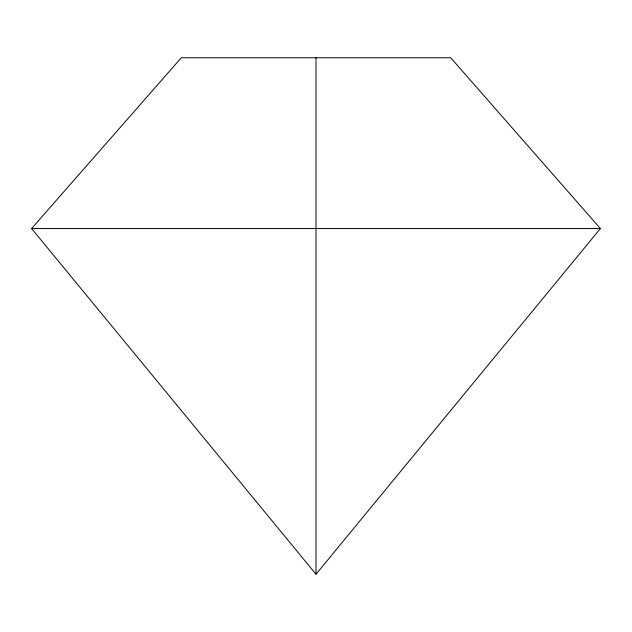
<?xml version="1.0" encoding="UTF-8"?>
<svg xmlns="http://www.w3.org/2000/svg" width="632" height="632" viewBox="0 0 632 632"><rect width="100%" height="100%" fill="white"/><g stroke="black" fill="none" stroke-linecap="round" stroke-linejoin="round"><path stroke-width="0.95" d="M316 574.235L600.4 228.555L450.719 57.765L181.281 57.765L31.6 228.555L316 574.235L316 57.765M31.6 228.555L600.4 228.555"/></g></svg>
